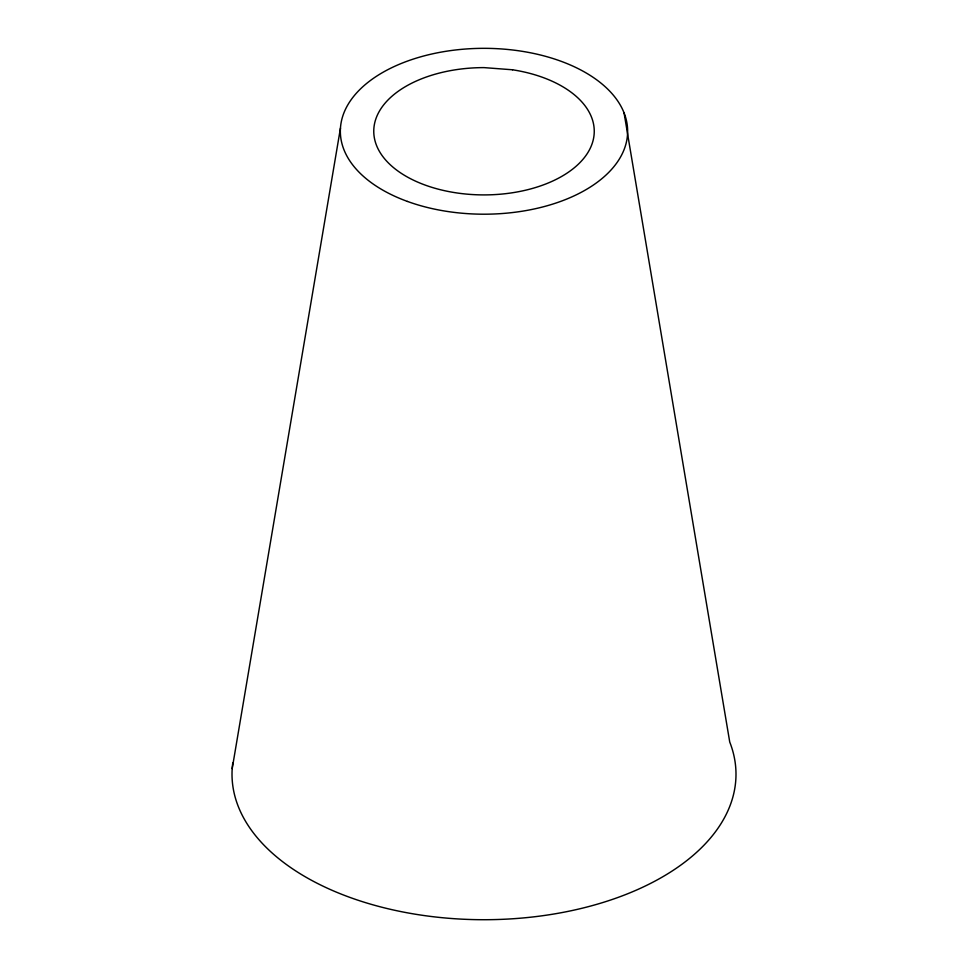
<?xml version="1.0" encoding="UTF-8"?>
<svg xmlns="http://www.w3.org/2000/svg" width="968" height="968" viewBox="0 0 968 968"><rect width="100%" height="100%" fill="white"/><g stroke="black" fill="none" stroke-linecap="round" stroke-linejoin="round"><path stroke-width="1.45" d="M232.199 768.604L340.47 128.066M624.07 112.905L729.739 742.033A251.982 145.478 0 0 1 502.198 919.334A251.982 145.478 0 0 1 232.792 762.796M512.532 69.781L484 67.615A110.243 63.646 0 0 0 384.09 158.159A110.243 63.646 0 0 0 568.458 172.171A110.243 63.646 0 0 0 512.532 69.781M407.431 201.429A143.627 82.921 0 0 0 627.53 134.467A143.627 82.921 0 0 0 417.039 57.898A143.627 82.921 0 0 0 407.431 201.429"/></g></svg>
